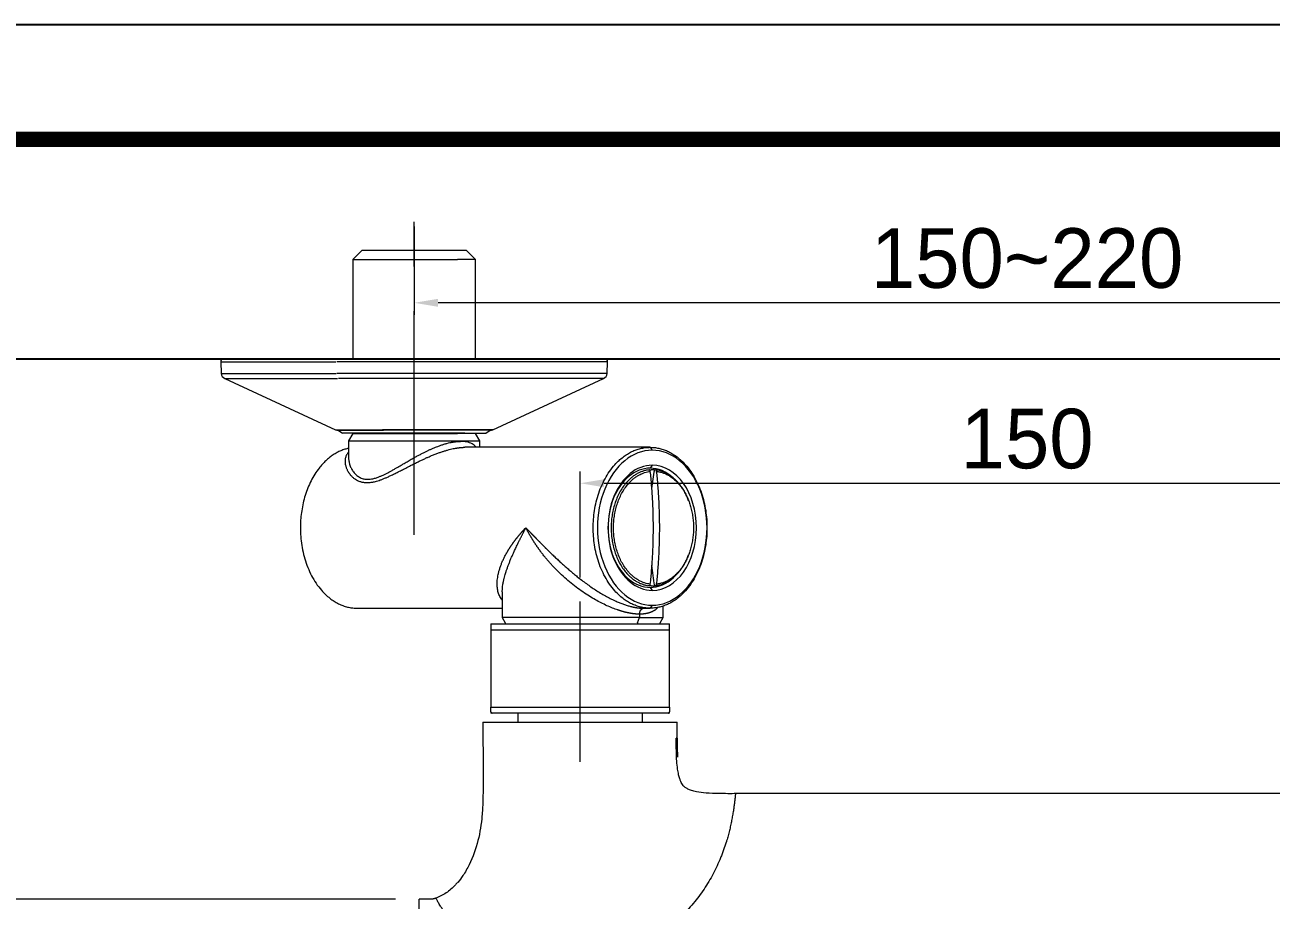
# Model space of a CAD drawing. Extents: x 6453 to 7582, y 0 to 827.
# Drawn here: x 6587 to 6796.1, y 679.9 to 826.8 of the extents above; entities that cross this region are included whole.
import ezdxf

# ---------------------------------------------------------------- set-up
doc = ezdxf.new("R2010")
doc.units = 0
doc.header["$LTSCALE"] = 30
doc.header["$MEASUREMENT"] = 0
doc.header["$PDMODE"] = 3
doc.header["$PDSIZE"] = -10
doc.linetypes.add('CENTER', pattern=[2, 1.25, -0.25, 0.25, -0.25])
doc.layers.get('0').update_dxf_attribs({"linetype": 'CONTINUOUS'})
doc.layers.get('DEFPOINTS').update_dxf_attribs({"linetype": 'CONTINUOUS'})
doc.layers.add('1', color=7, linetype='CONTINUOUS')
doc.layers.add('DEF_LAYER_ASSEM_MEMBER', color=7, linetype='CONTINUOUS')
doc.styles.add('Daelim Dimension', font='')
doc.styles.get('Daelim Dimension').set_extended_font_data('나눔고딕')
doc.dimstyles.new('DEFAULT', dxfattribs={"dimscale": 2, "dimtxt": 2, "dimasz": 2, "dimexe": 0, "dimexo": 2, "dimgap": 1, "dimtad": 1, "dimdec": 1, "dimzin": 9, "dimdsep": 46, "dimtxsty": 'Daelim Dimension', "dimcen": 0.5, "dimclrd": 252, "dimclre": 252, "dimclrt": 3, "dimadec": 1, "dimazin": 0, "dimtfac": 1, "dimtdec": 1, "dimtix": 1, "dimtmove": 0, "dimatfit": 3, "dimfxl": 1, "dimtolj": 1, "dimtzin": 1, "dimlwd": 9, "dimlwe": 9, "dimarcsym": 0})

# ---------------------------------------------------------------- blocks, each defined once
blk = doc.blocks.new('*D55')
at = {"color": 5, "lineweight": 9, "ltscale": 0.5, "transparency": 16777216}
for p, q in [((6680.19, 734.05), (6680.19, 751.89)), ((6830.19, 734.05), (6830.19, 751.89)), ((6684.19, 749.89), (6826.19, 749.89))]:
    blk.add_line(p, q, dxfattribs=at)
at = {"color": 5, "ltscale": 0.5, "transparency": 16777216}
for points in [[(6684.19, 750.56), (6684.19, 749.22), (6680.19, 749.89)], [(6826.19, 750.56), (6826.19, 749.22), (6830.19, 749.89)]]:
    blk.add_solid(points, dxfattribs=at)
at = {"layer": 'DEFPOINTS', "color": 0, "ltscale": 0.5, "transparency": 16777216}
for p in [(6830.19, 749.89), (6680.19, 730.05), (6830.19, 730.05)]:
    blk.add_point(p, dxfattribs=at)
at = {"color": 7, "ltscale": 0.5, "transparency": 16777216, "insert": (6755.19, 757.32), "char_height": 10, "attachment_point": 5, "style": 'Daelim Dimension'}
blk.add_mtext('\\A1;150', dxfattribs=at)
blk = doc.blocks.new('*D56')
at = {"color": 5, "lineweight": 9, "ltscale": 0.5, "transparency": 16777216}
for p, q in [((6652.33, 792.99), (6652.33, 778.17)), ((6858.04, 792.99), (6858.04, 778.17)), ((6854.04, 780.17), (6656.33, 780.17))]:
    blk.add_line(p, q, dxfattribs=at)
at = {"color": 5, "ltscale": 0.5, "transparency": 16777216}
for points in [[(6656.33, 780.84), (6656.33, 779.5), (6652.33, 780.17)], [(6854.04, 780.84), (6854.04, 779.5), (6858.04, 780.17)]]:
    blk.add_solid(points, dxfattribs=at)
at = {"layer": 'DEFPOINTS', "color": 0, "ltscale": 0.5, "transparency": 16777216}
for p in [(6652.33, 796.99), (6858.04, 796.99), (6652.33, 780.17)]:
    blk.add_point(p, dxfattribs=at)
at = {"color": 7, "ltscale": 0.5, "transparency": 16777216, "insert": (6755.19, 787.61), "char_height": 10, "attachment_point": 5, "style": 'Daelim Dimension'}
blk.add_mtext('\\A1;150~220', dxfattribs=at)
blk = doc.blocks.new('*D57')
at = {"color": 5, "lineweight": 9, "ltscale": 0.5, "transparency": 16777216}
for p, q in [((6616.19, 770.76), (6570.32, 770.76)), ((6572.32, 684.1), (6572.32, 766.76)), ((6649.18, 680.1), (6570.32, 680.1))]:
    blk.add_line(p, q, dxfattribs=at)
at = {"color": 5, "ltscale": 0.5, "transparency": 16777216}
for points in [[(6571.65, 766.76), (6572.99, 766.76), (6572.32, 770.76)], [(6571.65, 684.1), (6572.99, 684.1), (6572.32, 680.1)]]:
    blk.add_solid(points, dxfattribs=at)
at = {"layer": 'DEFPOINTS', "color": 0, "ltscale": 0.5, "transparency": 16777216}
for p in [(6572.32, 770.76), (6620.19, 770.76), (6653.18, 680.1)]:
    blk.add_point(p, dxfattribs=at)
at = {"color": 7, "ltscale": 0.5, "transparency": 16777216, "insert": (6564.87, 725.43), "char_height": 10, "attachment_point": 5, "rotation": 90, "style": 'Daelim Dimension'}
blk.add_mtext('\\A1;91', dxfattribs=at)
blk = doc.blocks.new('*D59')
at = {"color": 5, "lineweight": 9, "ltscale": 0.5, "transparency": 16777216}
for p, q in [((6568.32, 770.76), (6545.68, 770.76)), ((6547.68, 555.9), (6547.68, 766.76)), ((6751.19, 551.9), (6545.68, 551.9))]:
    blk.add_line(p, q, dxfattribs=at)
at = {"color": 5, "ltscale": 0.5, "transparency": 16777216}
for points in [[(6547.02, 766.76), (6548.35, 766.76), (6547.68, 770.76)], [(6547.02, 555.9), (6548.35, 555.9), (6547.68, 551.9)]]:
    blk.add_solid(points, dxfattribs=at)
at = {"layer": 'DEFPOINTS', "color": 0, "ltscale": 0.5, "transparency": 16777216}
for p in [(6547.68, 770.76), (6572.32, 770.76), (6755.19, 551.9)]:
    blk.add_point(p, dxfattribs=at)
at = {"color": 7, "ltscale": 0.5, "transparency": 16777216, "insert": (6540.24, 655), "char_height": 10, "attachment_point": 5, "rotation": 90, "style": 'Daelim Dimension'}
blk.add_mtext('\\A1;219', dxfattribs=at)

msp = doc.modelspace()

# ---------------------------------------------------------------- linework, layer by layer
at = {"ltscale": 0.5}
msp.add_line((6535.75, 770.79), (7226.44, 770.79), dxfattribs=at)
msp.add_lwpolyline([(6453.41, 0), (7581.81, 0), (7581.81, 826.8), (6453.41, 826.8)], close=True, dxfattribs=at)
at = {"color": 5, "linetype": 'ByBlock', "lineweight": 200, "const_width": 2.6}
msp.add_lwpolyline([(6471.56, 35.4), (7563.56, 35.4), (7563.56, 807.6), (6471.56, 807.6)], close=True, dxfattribs=at)
at = {"layer": '1', "color": 7, "linetype": 'Continuous', "lineweight": 18}
for p, q in [((6643.53, 788.92), (6642.03, 787.42)), ((6661.13, 788.92), (6643.53, 788.92)), ((6662.63, 787.42), (6661.13, 788.92)), ((6642.03, 787.42), (6642.03, 770.79)), ((6642.03, 787.42), (6659.61, 787.42)), ((6662.63, 787.42), (6659.61, 787.42)), ((6662.63, 770.79), (6662.63, 787.42)), ((6619.86, 770.26), (6619.96, 768.31)), ((6620.36, 770.79), (6639.41, 770.79)), ((6684.3, 770.79), (6639.54, 770.79)), ((6684.7, 768.31), (6684.8, 770.26)), ((6620.54, 767.46), (6639.13, 758.88)), ((6665.53, 758.88), (6684.12, 767.46)), ((6639.55, 758.79), (6647.16, 758.79)), ((6639.6, 758.79), (6640.33, 758.32)), ((6660.81, 758.32), (6640.33, 758.32)), ((6642.03, 758.22), (6641.33, 757)), ((6642.03, 758.32), (6642.03, 758.22)), ((6642.03, 758.22), (6659.61, 758.22)), ((6647.24, 758.79), (6647.16, 758.79)), ((6665.11, 758.79), (6647.24, 758.79)), ((6662.63, 758.22), (6659.61, 758.22)), ((6660.81, 758.32), (6664.33, 758.32)), ((6662.63, 758.22), (6662.63, 758.32)), ((6663.33, 757), (6662.63, 758.22)), ((6664.33, 758.32), (6665.06, 758.79)), ((6641.33, 757), (6641.33, 754.18)), ((6691.93, 755.92), (6660.81, 755.92)), ((6663.33, 755.92), (6663.33, 757)), ((6667.11, 731.69), (6667.11, 727.35)), ((6694.11, 727.35), (6694.11, 729.33)), ((6667.11, 727.35), (6667.61, 726.48)), ((6690.16, 727.35), (6667.11, 727.35)), ((6667.61, 726.48), (6667.61, 726.3)), ((6690.16, 727.35), (6694.11, 727.35)), ((6693.61, 726.48), (6694.11, 727.35)), ((6693.61, 726.3), (6693.61, 726.48)), ((6669.79, 709.8), (6669.79, 711.3)), ((6690.59, 711.3), (6690.59, 709.8)), ((6663.88, 709.8), (6663.88, 707.08)), ((6663.88, 709.8), (6680.18, 709.8)), ((6680.18, 709.8), (6696.48, 709.8)), ((6696.48, 707.09), (6696.48, 709.8)), ((6706.24, 697.81), (6706.24, 697.8)), ((6655.18, 680.1), (6653.18, 680.1)), ((6653.18, 662.3), (6653.18, 680.1))]:
    msp.add_line(p, q, dxfattribs=at)
at = {"layer": '1', "color": 7, "linetype": 'Continuous', "lineweight": 13}
for p, q in [((6619.86, 770.26), (6639.21, 770.26)), ((6684.8, 770.26), (6639.34, 770.26)), ((6619.96, 768.31), (6639.25, 768.31)), ((6684.7, 768.31), (6639.38, 768.31)), ((6620.54, 767.46), (6639.48, 767.46)), ((6684.12, 767.46), (6639.62, 767.46)), ((6639.13, 758.88), (6646.99, 758.88)), ((6647.07, 758.88), (6646.99, 758.88)), ((6665.53, 758.88), (6647.07, 758.88)), ((6692.28, 752.92), (6691.93, 752.42)), ((6691.93, 732.42), (6692.28, 731.92)), ((6692.28, 729.42), (6691.93, 728.92)), ((6689.81, 726.48), (6690.16, 727.35)), ((6689.81, 726.48), (6689.81, 726.3))]:
    msp.add_line(p, q, dxfattribs=at)
at = {"layer": '1', "color": 7, "linetype": 'Continuous', "lineweight": 18}
for centre, radius, start, end in [((6620.36, 770.29), 0.5, 90, 183), ((6684.3, 770.29), 0.5, 357, 90), ((6620.96, 768.37), 1, 183, 245.2249), ((6683.7, 768.37), 1, 294.7751, 357), ((6639.55, 759.79), 1, 245.2249, 270), ((6665.11, 759.79), 1, 270, 294.7751)]:
    msp.add_arc(centre, radius, start, end, dxfattribs=at)
at = {"layer": '1', "color": 7, "linetype": 'Continuous', "lineweight": 13}
msp.add_ellipse((6647.16, 759.79), major_axis=(0, -1), ratio=0.404135, start_param=5.850778, end_param=6.283185, dxfattribs=at)
at = {"layer": '1', "color": 7, "linetype": 'Continuous', "lineweight": 18}
for centre, major_axis, start_param, end_param in [((6692.28, 742.42), (0, 13), 0, 3.141593), ((6692.28, 742.42), (0, -13), 0, 3.141593), ((6692.28, 742.42), (0, 10.5), 0, 3.141593), ((6692.28, 742.42), (0, 10.5), 3.141593, 6.283185), ((6691.93, 742.42), (0, 10), 0, 3.141593), ((6691.93, 742.42), (0, -10), 2.561822, 3.141593), ((6720.07, 742.42), (0, 40), 1.32531, 1.405124), ((6720.07, 742.42), (0, 40), 1.728882, 1.816282), ((6691.93, 742.42), (0, -10), 0, 0.587036)]:
    msp.add_ellipse(centre, major_axis=major_axis, ratio=0.707107, start_param=start_param, end_param=end_param, dxfattribs=at)
for points, weights, knots in [([(6641.33, 755.76), (6633.24, 754), (6633.24, 742.42), (6633.24, 728.92), (6642.78, 728.92)], [0.944835073548, 0.737933789517, 1, 0.707106784669, 1], [0, 0, 0, 0.472226, 0.472226, 1, 1, 1]), ([(6641.33, 757), (6641.33, 757), (6644.55, 757), (6652.33, 757), (6660.11, 757)], [0.8535534014, 0.853511581878, 1, 0.707106778929, 1], [0, 0, 0, 0.333397, 0.333397, 1, 1, 1]), ([(6691.93, 728.92), (6682.38, 728.92), (6682.38, 742.42), (6682.38, 755.92), (6691.93, 755.92)], [1, 0.707106779268, 1, 0.707106779268, 1], [0, 0, 0, 0.5, 0.5, 1, 1, 1]), ([(6691.93, 755.92), (6701.47, 755.92), (6701.47, 742.42), (6701.47, 728.92), (6691.93, 728.92)], [1, 0.707106783105, 1, 0.707106783105, 1], [0, 0, 0, 0.5, 0.5, 1, 1, 1]), ([(6691.75, 752.14), (6685.39, 751.45), (6685.39, 742.42), (6685.39, 733.39), (6691.75, 732.7)], [1, 0.733799385723, 1, 0.733799385723, 1], [0, 0, 0, 0.5, 0.5, 1, 1, 1]), ([(6697.42, 748.87), (6699.21, 746.14), (6699.21, 742.42), (6699.21, 738.71), (6697.42, 735.98)], [0.867250125962, 0.86725012917, 1, 0.867250119188, 0.867250125962], [0, 0, 0, 0.5, 0.5, 1, 1, 1]), ([(6665.19, 726.3), (6665.19, 726.3), (6680.19, 726.3), (6695.19, 726.3), (6695.19, 726.3)], [1, 0.707106781187, 1, 0.707106781187, 1], [0, 0, 0, 0.5, 0.5, 1, 1, 1]), ([(6665.19, 725.3), (6669.06, 725.3), (6680.19, 725.3), (6691.31, 725.3), (6695.19, 725.3)], [1, 0.820970545354, 1, 0.820970545354, 1], [0, 0, 0, 0.5, 0.5, 1, 1, 1]), ([(6665.19, 712.3), (6669.06, 712.3), (6680.19, 712.3), (6691.31, 712.3), (6695.19, 712.3)], [1, 0.820970545354, 1, 0.820970545354, 1], [0, 0, 0, 0.5, 0.5, 1, 1, 1]), ([(6694.96, 711.3), (6692.78, 711.3), (6680.19, 711.3), (6667.59, 711.3), (6665.41, 711.3)], [0.938517281934, 0.74200665685, 1, 0.742007073377, 0.938516647408], [0, 0, 0, 0.5, 0.5, 1, 1, 1])]:
    msp.add_rational_spline(points, weights, degree=2, knots=knots, dxfattribs=at)
at = {"layer": '1', "color": 7, "linetype": 'Continuous', "lineweight": 13}
for points, knots in [([(6641.32, 755.09), (6641.28, 755.05), (6641.19, 754.95), (6641.05, 754.76), (6640.93, 754.53), (6640.84, 754.29), (6640.77, 754.03), (6640.73, 753.71), (6640.74, 753.39), (6640.77, 753.09), (6640.83, 752.83), (6640.9, 752.6), (6640.97, 752.39), (6641.06, 752.18), (6641.17, 751.95), (6641.32, 751.71), (6641.5, 751.45), (6641.69, 751.22), (6641.89, 751.01), (6642.13, 750.79), (6642.44, 750.56), (6642.82, 750.35), (6643.15, 750.21), (6643.44, 750.12), (6643.68, 750.07), (6643.92, 750.03), (6644.17, 750), (6644.42, 750), (6644.68, 750), (6644.95, 750.03), (6645.23, 750.06), (6645.52, 750.12), (6645.85, 750.19), (6646.23, 750.3), (6646.66, 750.44), (6647.13, 750.62), (6647.62, 750.82), (6648.15, 751.06), (6648.71, 751.33), (6649.34, 751.64), (6650.01, 751.98), (6650.76, 752.36), (6651.46, 752.73), (6652.14, 753.07), (6652.72, 753.36), (6653.29, 753.64), (6653.84, 753.89), (6654.34, 754.13), (6654.81, 754.33), (6655.31, 754.55), (6655.85, 754.76), (6656.41, 754.98), (6656.94, 755.16), (6657.45, 755.32), (6657.93, 755.47), (6658.41, 755.59), (6658.86, 755.7), (6659.17, 755.76), (6659.36, 755.79), (6659.43, 755.8), (6659.51, 755.81), (6659.58, 755.82), (6659.66, 755.84), (6659.73, 755.85), (6659.8, 755.85), (6659.87, 755.86), (6659.95, 755.87), (6660.02, 755.88), (6660.09, 755.89), (6660.16, 755.89), (6660.22, 755.9), (6660.29, 755.9), (6660.36, 755.91), (6660.43, 755.91), (6660.49, 755.91), (6660.56, 755.92), (6660.62, 755.92), (6660.69, 755.92), (6660.75, 755.92), (6660.79, 755.92), (6660.81, 755.92)], [0, 0, 0, 0, 0.010029, 0.028572, 0.048307, 0.064945, 0.084296, 0.106369, 0.131179, 0.149171, 0.167148, 0.181488, 0.195399, 0.208879, 0.221927, 0.241236, 0.259231, 0.275908, 0.29126, 0.305281, 0.329361, 0.351333, 0.371171, 0.382696, 0.393997, 0.40507, 0.415915, 0.42653, 0.437139, 0.447974, 0.459029, 0.470304, 0.481798, 0.496543, 0.512476, 0.529592, 0.547878, 0.565579, 0.58544, 0.607447, 0.631589, 0.654308, 0.683862, 0.703176, 0.72245, 0.741629, 0.759494, 0.776052, 0.791307, 0.805265, 0.825019, 0.843565, 0.860909, 0.877055, 0.893893, 0.910134, 0.925781, 0.940835, 0.943587, 0.946334, 0.949075, 0.95181, 0.954538, 0.957261, 0.959978, 0.962689, 0.965395, 0.968094, 0.970786, 0.973473, 0.976154, 0.978829, 0.981497, 0.984159, 0.986815, 0.989465, 0.992108, 0.994745, 0.997376, 1, 1, 1, 1]), ([(6641.33, 754.18), (6641.33, 754.18), (6641.33, 754.15), (6641.33, 754.03), (6641.35, 753.8), (6641.38, 753.58), (6641.42, 753.37), (6641.46, 753.22), (6641.5, 753.06), (6641.57, 752.85), (6641.66, 752.62), (6641.8, 752.33), (6641.96, 752.06), (6642.14, 751.79), (6642.35, 751.54), (6642.58, 751.31), (6642.84, 751.1), (6643.13, 750.91), (6643.44, 750.76), (6643.75, 750.66), (6644.03, 750.6), (6644.29, 750.57), (6644.59, 750.56), (6644.96, 750.58), (6645.34, 750.64), (6645.68, 750.72), (6645.99, 750.81), (6646.34, 750.93), (6646.75, 751.1), (6647.22, 751.31), (6647.7, 751.54), (6648.17, 751.79), (6648.66, 752.06), (6649.13, 752.33), (6649.63, 752.62), (6650.03, 752.85), (6650.38, 753.06), (6650.66, 753.22), (6650.92, 753.37), (6651.21, 753.54), (6651.5, 753.71), (6651.84, 753.9), (6652.24, 754.13), (6652.7, 754.39), (6653.24, 754.67), (6653.74, 754.93), (6654.21, 755.17), (6654.65, 755.38), (6655.08, 755.58), (6655.5, 755.76), (6655.9, 755.93), (6656.34, 756.1), (6656.82, 756.28), (6657.33, 756.45), (6657.83, 756.59), (6658.17, 756.67), (6658.38, 756.72), (6658.45, 756.73), (6658.53, 756.75), (6658.6, 756.76), (6658.67, 756.78), (6658.75, 756.79), (6658.82, 756.8), (6658.89, 756.82), (6658.96, 756.83), (6659.04, 756.84), (6659.11, 756.85), (6659.18, 756.86), (6659.25, 756.87), (6659.32, 756.87), (6659.38, 756.88), (6659.45, 756.89), (6659.52, 756.9), (6659.59, 756.9), (6659.65, 756.91), (6659.72, 756.91), (6659.79, 756.91), (6659.85, 756.92), (6659.92, 756.92), (6659.98, 756.92), (6660.04, 756.92), (6660.09, 756.92), (6660.11, 756.92)], [0, 0, 0, 0, 0.000236, 0.007442, 0.02635, 0.049093, 0.055696, 0.069901, 0.081421, 0.09069, 0.113128, 0.132194, 0.1539, 0.173565, 0.19495, 0.214756, 0.235877, 0.255731, 0.276525, 0.296493, 0.31016, 0.323687, 0.337115, 0.357298, 0.377729, 0.390953, 0.404533, 0.418498, 0.438348, 0.459473, 0.479275, 0.500664, 0.520325, 0.542035, 0.561099, 0.583539, 0.592801, 0.604328, 0.61855, 0.625135, 0.640721, 0.654606, 0.666788, 0.689688, 0.711214, 0.73137, 0.750161, 0.767817, 0.784972, 0.801636, 0.817815, 0.833518, 0.855053, 0.876089, 0.896657, 0.916789, 0.920044, 0.923294, 0.926538, 0.929777, 0.93301, 0.936239, 0.939462, 0.942681, 0.945895, 0.949105, 0.952311, 0.955513, 0.95871, 0.961904, 0.965095, 0.968282, 0.971465, 0.974646, 0.977824, 0.980999, 0.984171, 0.987341, 0.990509, 0.993674, 0.996838, 1, 1, 1, 1]), ([(6662.73, 755.93), (6662.72, 755.95), (6662.53, 756.16), (6662.07, 756.53), (6661.2, 756.85), (6660.47, 756.92), (6660.11, 756.92)], [0, 0, 0, 0, 0.029519, 0.351379, 0.700214, 1, 1, 1, 1]), ([(6667.1, 730.27), (6667.03, 730.36), (6666.88, 730.56), (6666.65, 730.98), (6666.42, 731.56), (6666.28, 732.32), (6666.24, 733.17), (6666.31, 733.94), (6666.43, 734.59), (6666.56, 735.12), (6666.72, 735.65), (6666.9, 736.19), (6667.12, 736.73), (6667.36, 737.26), (6667.64, 737.8), (6667.85, 738.2), (6668, 738.45), (6668.06, 738.55), (6668.12, 738.65), (6668.18, 738.75), (6668.25, 738.86), (6668.31, 738.96), (6668.37, 739.06), (6668.44, 739.16), (6668.51, 739.27), (6668.58, 739.37), (6668.65, 739.47), (6668.72, 739.57), (6668.79, 739.67), (6668.86, 739.78), (6668.93, 739.88), (6669, 739.98), (6669.08, 740.08), (6669.16, 740.19), (6669.23, 740.29), (6669.31, 740.39), (6669.39, 740.49), (6669.47, 740.6), (6669.55, 740.7), (6669.63, 740.8), (6669.71, 740.9), (6669.8, 741), (6669.88, 741.11), (6669.97, 741.21), (6670.05, 741.31), (6670.14, 741.41), (6670.23, 741.51), (6670.32, 741.61), (6670.41, 741.72), (6670.5, 741.82), (6670.59, 741.92), (6670.69, 742.02), (6670.78, 742.12), (6670.87, 742.22), (6670.97, 742.32), (6671.04, 742.39), (6671.07, 742.42)], [0, 0, 0, 0, 0.03135, 0.070709, 0.137375, 0.206485, 0.278239, 0.352814, 0.392664, 0.433176, 0.474371, 0.516267, 0.556069, 0.596393, 0.637254, 0.678663, 0.68638, 0.694113, 0.701861, 0.709624, 0.717403, 0.725198, 0.733008, 0.740834, 0.748676, 0.756534, 0.764407, 0.772297, 0.780203, 0.788125, 0.796063, 0.804018, 0.811989, 0.819976, 0.82798, 0.836, 0.844038, 0.852092, 0.860162, 0.86825, 0.876355, 0.884476, 0.892615, 0.900771, 0.908944, 0.917134, 0.925342, 0.933566, 0.941809, 0.950069, 0.958346, 0.966642, 0.974954, 0.983285, 0.991634, 1, 1, 1, 1]), ([(6667.11, 731.75), (6667.12, 731.83), (6667.13, 732.18), (6667.18, 732.73), (6667.3, 733.37), (6667.41, 733.89), (6667.53, 734.34), (6667.65, 734.73), (6667.75, 735.04), (6667.86, 735.39), (6668.01, 735.81), (6668.2, 736.32), (6668.41, 736.84), (6668.63, 737.37), (6668.87, 737.91), (6669.08, 738.38), (6669.26, 738.78), (6669.43, 739.13), (6669.61, 739.51), (6669.8, 739.91), (6669.96, 740.24), (6670.09, 740.5), (6670.18, 740.68), (6670.27, 740.86), (6670.36, 741.03), (6670.44, 741.2), (6670.53, 741.36), (6670.61, 741.52), (6670.69, 741.68), (6670.77, 741.84), (6670.84, 741.99), (6670.92, 742.14), (6670.99, 742.28), (6671.04, 742.37), (6671.07, 742.42)], [0, 0, 0, 0, 0.030932, 0.120383, 0.181695, 0.235238, 0.281043, 0.319133, 0.349535, 0.372268, 0.420757, 0.469189, 0.517564, 0.565883, 0.614146, 0.662347, 0.690969, 0.721492, 0.75391, 0.788213, 0.824391, 0.839831, 0.854947, 0.869738, 0.884207, 0.898354, 0.912179, 0.925683, 0.938867, 0.951731, 0.964276, 0.976502, 0.98841, 1, 1, 1, 1]), ([(6690.16, 727.92), (6690.15, 727.92), (6690.13, 727.92), (6690.09, 727.92), (6690.06, 727.92), (6690.03, 727.92), (6689.99, 727.92), (6689.96, 727.92), (6689.93, 727.93), (6689.89, 727.93), (6689.86, 727.93), (6689.82, 727.93), (6689.79, 727.93), (6689.76, 727.93), (6689.72, 727.93), (6689.69, 727.94), (6689.65, 727.94), (6689.62, 727.94), (6689.58, 727.94), (6689.55, 727.95), (6689.51, 727.95), (6689.48, 727.95), (6689.44, 727.96), (6689.41, 727.96), (6689.37, 727.96), (6689.33, 727.97), (6689.3, 727.97), (6689.26, 727.97), (6689.23, 727.98), (6689.19, 727.98), (6689.15, 727.99), (6689.12, 727.99), (6689.08, 727.99), (6689.05, 728), (6689.01, 728), (6688.97, 728.01), (6688.93, 728.01), (6688.9, 728.02), (6688.86, 728.03), (6688.82, 728.03), (6688.79, 728.04), (6688.75, 728.04), (6688.71, 728.05), (6688.67, 728.06), (6688.64, 728.06), (6688.6, 728.07), (6688.56, 728.08), (6688.52, 728.08), (6688.48, 728.09), (6688.45, 728.1), (6688.41, 728.1), (6688.37, 728.11), (6688.33, 728.12), (6688.29, 728.13), (6688.25, 728.13), (6688.21, 728.14), (6688.18, 728.15), (6688.14, 728.16), (6688.1, 728.17), (6688.06, 728.18), (6688.02, 728.19), (6687.98, 728.19), (6687.94, 728.2), (6687.9, 728.21), (6687.86, 728.22), (6687.82, 728.23), (6687.78, 728.24), (6687.74, 728.25), (6687.7, 728.26), (6687.66, 728.27), (6687.62, 728.28), (6687.58, 728.29), (6687.54, 728.3), (6687.5, 728.31), (6687.46, 728.33), (6687.42, 728.34), (6687.38, 728.35), (6687.34, 728.36), (6687.29, 728.37), (6687.25, 728.38), (6687.21, 728.39), (6687.17, 728.41), (6687.13, 728.42), (6687.09, 728.43), (6687.05, 728.44), (6687.01, 728.46), (6686.96, 728.47), (6686.92, 728.48), (6686.88, 728.5), (6686.84, 728.51), (6686.8, 728.52), (6686.75, 728.54), (6686.71, 728.55), (6686.67, 728.56), (6686.63, 728.58), (6686.58, 728.59), (6686.54, 728.61), (6686.22, 728.72), (6685.6, 728.95), (6684.67, 729.34), (6683.71, 729.81), (6682.73, 730.33), (6681.7, 730.95), (6680.62, 731.65), (6679.51, 732.45), (6678.4, 733.33), (6677.31, 734.28), (6676.47, 735.09), (6675.85, 735.72), (6675.45, 736.15), (6675.06, 736.59), (6674.67, 737.04), (6674.28, 737.5), (6673.91, 737.97), (6673.63, 738.33), (6673.45, 738.58), (6673.36, 738.71), (6673.26, 738.84), (6673.17, 738.97), (6673.08, 739.1), (6672.99, 739.23), (6672.89, 739.36), (6672.8, 739.5), (6672.71, 739.63), (6672.63, 739.76), (6672.54, 739.9), (6672.45, 740.03), (6672.36, 740.17), (6672.28, 740.3), (6672.19, 740.44), (6672.11, 740.58), (6672.02, 740.72), (6671.94, 740.86), (6671.86, 741), (6671.77, 741.13), (6671.69, 741.28), (6671.61, 741.42), (6671.53, 741.56), (6671.45, 741.7), (6671.37, 741.84), (6671.3, 741.99), (6671.22, 742.13), (6671.14, 742.28), (6671.09, 742.37), (6671.07, 742.42)], [0, 0, 0, 0, 0.001754, 0.003509, 0.005263, 0.007019, 0.008774, 0.01053, 0.012286, 0.014043, 0.0158, 0.017558, 0.019316, 0.021075, 0.022834, 0.024593, 0.026353, 0.028114, 0.029876, 0.031637, 0.0334, 0.035163, 0.036927, 0.038692, 0.040457, 0.042223, 0.043989, 0.045757, 0.047525, 0.049294, 0.051064, 0.052834, 0.054606, 0.056378, 0.058151, 0.059925, 0.0617, 0.063476, 0.065253, 0.067031, 0.068809, 0.070589, 0.07237, 0.074152, 0.075935, 0.077719, 0.079504, 0.08129, 0.083077, 0.084866, 0.086655, 0.088446, 0.090238, 0.092031, 0.093826, 0.095621, 0.097418, 0.099216, 0.101016, 0.102817, 0.104619, 0.106422, 0.108227, 0.110033, 0.111841, 0.11365, 0.11546, 0.117272, 0.119086, 0.120901, 0.122717, 0.124535, 0.126354, 0.128175, 0.129998, 0.131822, 0.133648, 0.135475, 0.137304, 0.139135, 0.140967, 0.142801, 0.144637, 0.146474, 0.148313, 0.150154, 0.151997, 0.153841, 0.155687, 0.157535, 0.159385, 0.161237, 0.163091, 0.164946, 0.166803, 0.168662, 0.170524, 0.172387, 0.211223, 0.251116, 0.292185, 0.334538, 0.378274, 0.42823, 0.479784, 0.533033, 0.588069, 0.644973, 0.667662, 0.690593, 0.71377, 0.737197, 0.760878, 0.784818, 0.80902, 0.815422, 0.821836, 0.828263, 0.834703, 0.841155, 0.847621, 0.854099, 0.86059, 0.867094, 0.873611, 0.880142, 0.886685, 0.893242, 0.899812, 0.906395, 0.912992, 0.919602, 0.926226, 0.932864, 0.939515, 0.94618, 0.952858, 0.959551, 0.966257, 0.972978, 0.979712, 0.986461, 0.993223, 1, 1, 1, 1]), ([(6671.07, 742.42), (6671.08, 742.4), (6671.12, 742.37), (6671.17, 742.31), (6671.22, 742.26), (6671.28, 742.21), (6671.33, 742.15), (6671.38, 742.1), (6671.43, 742.05), (6671.48, 741.99), (6671.54, 741.94), (6671.59, 741.88), (6671.64, 741.83), (6671.69, 741.78), (6671.75, 741.72), (6671.8, 741.67), (6671.85, 741.61), (6671.9, 741.56), (6671.96, 741.51), (6672.01, 741.45), (6672.06, 741.4), (6672.11, 741.34), (6672.17, 741.29), (6672.22, 741.23), (6672.27, 741.18), (6672.32, 741.13), (6672.38, 741.07), (6672.43, 741.02), (6672.48, 740.96), (6672.54, 740.91), (6672.59, 740.85), (6672.64, 740.8), (6672.7, 740.75), (6672.75, 740.69), (6672.8, 740.64), (6672.86, 740.58), (6672.91, 740.53), (6672.96, 740.47), (6673.02, 740.42), (6673.07, 740.36), (6673.12, 740.31), (6673.18, 740.25), (6673.23, 740.2), (6673.28, 740.15), (6673.34, 740.09), (6673.39, 740.04), (6673.44, 739.98), (6673.5, 739.93), (6673.55, 739.87), (6673.61, 739.82), (6673.66, 739.76), (6673.71, 739.71), (6673.77, 739.65), (6673.82, 739.6), (6673.88, 739.54), (6673.93, 739.49), (6673.99, 739.44), (6674.04, 739.38), (6674.09, 739.33), (6674.15, 739.27), (6674.2, 739.22), (6674.26, 739.16), (6674.31, 739.11), (6674.37, 739.05), (6674.42, 739), (6674.48, 738.95), (6674.53, 738.89), (6674.59, 738.84), (6674.64, 738.78), (6674.7, 738.73), (6674.75, 738.67), (6674.81, 738.62), (6674.86, 738.56), (6674.92, 738.51), (6674.97, 738.46), (6675.03, 738.4), (6675.25, 738.18), (6675.65, 737.8), (6676.21, 737.26), (6676.79, 736.73), (6677.38, 736.19), (6677.99, 735.65), (6678.61, 735.12), (6679.23, 734.59), (6679.91, 734.05), (6680.64, 733.48), (6681.41, 732.91), (6682.19, 732.37), (6682.98, 731.84), (6683.79, 731.34), (6684.62, 730.87), (6685.43, 730.45), (6686.18, 730.1), (6686.86, 729.81), (6687.47, 729.58), (6688.07, 729.38), (6688.49, 729.27), (6688.73, 729.21), (6688.81, 729.19), (6688.88, 729.17), (6688.96, 729.15), (6689.03, 729.14), (6689.11, 729.12), (6689.18, 729.1), (6689.26, 729.09), (6689.33, 729.07), (6689.41, 729.06), (6689.48, 729.05), (6689.55, 729.04), (6689.63, 729.02), (6689.7, 729.01), (6689.77, 729), (6689.84, 728.99), (6689.91, 728.98), (6689.98, 728.97), (6690.05, 728.97), (6690.12, 728.96), (6690.19, 728.95), (6690.26, 728.95), (6690.33, 728.94), (6690.4, 728.94), (6690.47, 728.93), (6690.54, 728.93), (6690.6, 728.93), (6690.67, 728.92), (6690.74, 728.92), (6690.8, 728.92), (6690.84, 728.92), (6690.87, 728.92)], [0, 0, 0, 0, 0.003414, 0.006824, 0.010231, 0.013633, 0.017032, 0.020426, 0.023817, 0.027204, 0.030587, 0.033967, 0.037342, 0.040714, 0.044082, 0.047446, 0.050806, 0.054162, 0.057515, 0.060864, 0.064209, 0.06755, 0.070888, 0.074222, 0.077552, 0.080878, 0.084201, 0.087519, 0.090835, 0.094146, 0.097454, 0.100758, 0.104058, 0.107355, 0.110648, 0.113937, 0.117223, 0.120505, 0.123784, 0.127059, 0.13033, 0.133597, 0.136861, 0.140122, 0.143379, 0.146632, 0.149882, 0.153128, 0.15637, 0.159609, 0.162845, 0.166077, 0.169305, 0.17253, 0.175751, 0.178969, 0.182184, 0.185394, 0.188602, 0.191806, 0.195006, 0.198203, 0.201397, 0.204587, 0.207774, 0.210957, 0.214137, 0.217314, 0.220487, 0.223657, 0.226823, 0.229986, 0.233146, 0.236302, 0.239455, 0.242605, 0.245752, 0.277421, 0.30867, 0.339509, 0.369948, 0.401984, 0.433487, 0.464472, 0.494952, 0.532179, 0.568512, 0.603987, 0.63864, 0.676182, 0.712704, 0.748272, 0.782954, 0.810754, 0.838068, 0.864943, 0.891429, 0.894985, 0.898536, 0.902081, 0.905623, 0.90916, 0.912692, 0.916221, 0.919745, 0.923265, 0.926782, 0.930295, 0.933804, 0.93731, 0.940813, 0.944313, 0.94781, 0.951304, 0.954795, 0.958284, 0.96177, 0.965254, 0.968736, 0.972216, 0.975694, 0.97917, 0.982645, 0.986118, 0.98959, 0.993061, 0.996531, 1, 1, 1, 1]), ([(6693.29, 729.09), (6693.27, 729.08), (6693.12, 728.9), (6692.93, 728.74), (6692.72, 728.59), (6692.68, 728.56), (6692.63, 728.53), (6692.59, 728.5), (6692.54, 728.48), (6692.49, 728.45), (6692.45, 728.42), (6692.4, 728.4), (6692.35, 728.37), (6692.3, 728.35), (6692.25, 728.33), (6692.2, 728.3), (6692.15, 728.28), (6692.1, 728.26), (6692.05, 728.24), (6691.99, 728.22), (6691.94, 728.2), (6691.89, 728.18), (6691.83, 728.16), (6691.78, 728.14), (6691.72, 728.13), (6691.67, 728.11), (6691.61, 728.1), (6691.55, 728.08), (6691.49, 728.07), (6691.44, 728.05), (6691.38, 728.04), (6691.32, 728.03), (6691.26, 728.02), (6691.2, 728.01), (6691.14, 728), (6691.07, 727.99), (6691.01, 727.98), (6690.95, 727.97), (6690.89, 727.96), (6690.82, 727.95), (6690.76, 727.95), (6690.69, 727.94), (6690.63, 727.94), (6690.56, 727.93), (6690.5, 727.93), (6690.43, 727.93), (6690.36, 727.92), (6690.3, 727.92), (6690.23, 727.92), (6690.18, 727.92), (6690.16, 727.92)], [0, 0, 0, 0, 0.0221, 0.23749, 0.254679, 0.27183, 0.288945, 0.306025, 0.323069, 0.340079, 0.357055, 0.373998, 0.390908, 0.407787, 0.424634, 0.441451, 0.458238, 0.474996, 0.491725, 0.508427, 0.525101, 0.541749, 0.558371, 0.574968, 0.59154, 0.608089, 0.624615, 0.641118, 0.6576, 0.674061, 0.690502, 0.706923, 0.723325, 0.73971, 0.756077, 0.772428, 0.788762, 0.805082, 0.821387, 0.837678, 0.853956, 0.870223, 0.886477, 0.902721, 0.918955, 0.93518, 0.951396, 0.967604, 0.983805, 1, 1, 1, 1]), ([(6696.48, 707.09), (6696.48, 706.61), (6696.48, 705.67), (6696.49, 704.61), (6696.51, 704.04), (6696.51, 703.91)], [0, 0, 0, 0, 0.432573, 0.865146, 1, 1, 1, 1]), ([(6706.24, 697.8), (6706.24, 697.79), (6706.24, 697.74), (6706.22, 697.56), (6706.2, 697.38), (6706.18, 697.14), (6706.17, 697.1), (6706.17, 697.08), (6706.17, 697.08), (6706.17, 697.08), (6706.17, 697.08), (6706.17, 697.07), (6706.17, 697.07), (6706.17, 697.07), (6706.17, 697.05), (6706.16, 696.96), (6706.15, 696.86), (6706.12, 696.59), (6706.1, 696.39), (6706.04, 695.96), (6706.01, 695.73), (6705.94, 695.25), (6705.9, 695), (6705.82, 694.48), (6705.77, 694.21), (6705.67, 693.66), (6705.62, 693.38), (6705.51, 692.82), (6705.45, 692.53), (6705.32, 691.96), (6705.25, 691.67), (6705.11, 691.09), (6705.03, 690.81), (6704.91, 690.38), (6704.85, 690.17), (6704.78, 689.92), (6704.74, 689.8), (6704.72, 689.74), (6704.71, 689.71), (6704.71, 689.69), (6704.71, 689.69), (6704.71, 689.68), (6704.7, 689.68), (6704.7, 689.68), (6704.7, 689.68), (6704.7, 689.68), (6704.7, 689.68), (6704.7, 689.68), (6704.57, 689.24), (6704.42, 688.8), (6704.18, 688.13), (6704.1, 687.9), (6703.92, 687.46), (6703.84, 687.24), (6703.56, 686.57), (6703.37, 686.12), (6702.95, 685.23), (6702.73, 684.79), (6702.27, 683.92), (6702.03, 683.49), (6701.52, 682.63), (6701.25, 682.21), (6700.7, 681.38), (6700.41, 680.97), (6699.8, 680.17), (6699.49, 679.78), (6698.84, 679.01), (6698.5, 678.64), (6698.11, 678.22), (6698.06, 678.17), (6698.01, 678.12), (6698, 678.11), (6698, 678.11), (6698, 678.11), (6698, 678.11), (6697.99, 678.11), (6697.98, 678.09), (6697.94, 678.05), (6697.8, 677.91), (6697.48, 677.58), (6697.17, 677.29), (6696.55, 676.71), (6696.12, 676.34), (6695.23, 675.62), (6694.78, 675.28), (6693.84, 674.61), (6693.36, 674.29), (6692.37, 673.68), (6691.86, 673.39), (6690.81, 672.84), (6690.28, 672.58), (6689.18, 672.08), (6688.62, 671.85), (6688.04, 671.63)], [0, 0, 0, 0, 0.054836, 0.054836, 0.122348, 0.130787, 0.135006, 0.135534, 0.135797, 0.135797, 0.135863, 0.135863, 0.135929, 0.136061, 0.137116, 0.139226, 0.156104, 0.156104, 0.18986, 0.18986, 0.223615, 0.223615, 0.257371, 0.257371, 0.291127, 0.291127, 0.324883, 0.324883, 0.358639, 0.358639, 0.392395, 0.392395, 0.426151, 0.426151, 0.443028, 0.451467, 0.455687, 0.457797, 0.458852, 0.459379, 0.459643, 0.459775, 0.45984, 0.459873, 0.45989, 0.459898, 0.459898, 0.459906, 0.459906, 0.493662, 0.493662, 0.51054, 0.51054, 0.527418, 0.527418, 0.561174, 0.561174, 0.59493, 0.59493, 0.628686, 0.628686, 0.662441, 0.662441, 0.696197, 0.696197, 0.729953, 0.729953, 0.763709, 0.763709, 0.767929, 0.768456, 0.768522, 0.768522, 0.768588, 0.768588, 0.76872, 0.768983, 0.770038, 0.772148, 0.780587, 0.797465, 0.797465, 0.831221, 0.831221, 0.864977, 0.864977, 0.898732, 0.898732, 0.932488, 0.932488, 0.966244, 0.966244, 1, 1, 1, 1])]:
    msp.add_open_spline(points, degree=3, knots=knots, dxfattribs=at)
at = {"layer": '1', "color": 7, "linetype": 'Continuous', "lineweight": 18}
for points, weights in [([(6660.11, 757), (6663.33, 757), (6663.33, 757)], [1, 0.853595200831, 0.853553403658]), ([(6691.96, 732.96), (6692.99, 742.42), (6691.96, 751.89)], [1, 0.988285086291, 1]), ([(6698.39, 746.95), (6696.62, 751.73), (6692.81, 752.14)], [0.882201348726, 0.821770377608, 1]), ([(6693.02, 732.96), (6694.05, 742.42), (6693.02, 751.89)], [1, 0.988285086291, 1]), ([(6692.81, 732.7), (6696.62, 733.12), (6698.39, 737.9)], [1, 0.821770377601, 0.882201348731]), ([(6665.41, 711.3), (6665.19, 711.3), (6665.19, 711.3)], [0.938517305787, 0.965100139995, 1]), ([(6695.19, 711.3), (6695.19, 711.3), (6694.96, 711.3)], [1, 0.96509970781, 0.938516647408])]:
    msp.add_rational_spline(points, weights, degree=2, dxfattribs=at)
at = {"layer": '1', "color": 7, "linetype": 'Continuous', "lineweight": 13}
for points in [[(6691.93, 755.92), (6692.28, 755.42)], [(6690.16, 727.92), (6690.16, 727.35)]]:
    msp.add_open_spline(points, degree=1, dxfattribs=at)
msp.add_rational_spline([(6691.96, 732.96), (6685.78, 733.65), (6685.78, 742.42), (6685.78, 751.19), (6691.96, 751.89)], [1, 0.734500251925, 1, 0.734500251925, 1], degree=2, knots=[0, 0, 0, 0.5, 0.5, 1, 1, 1], dxfattribs=at)
at = {"layer": '1', "color": 7, "linetype": 'Continuous', "lineweight": 18}
for points, degree in [([(6691.58, 752.14), (6691.64, 752.15), (6691.76, 752.16), (6691.94, 752.17), (6692.05, 752.17), (6692.11, 752.17)], 3), ([(6691.58, 752.14), (6691.75, 752.14)], 1), ([(6692.64, 752.14), (6692.58, 752.15), (6692.47, 752.16), (6692.29, 752.17), (6692.17, 752.17), (6692.11, 752.17)], 3), ([(6692.64, 752.14), (6692.81, 752.14)], 1), ([(6692.11, 732.67), (6692.05, 732.67), (6691.94, 732.67), (6691.76, 732.68), (6691.64, 732.69), (6691.58, 732.7)], 3), ([(6691.75, 732.7), (6691.58, 732.7)], 1), ([(6692.81, 732.7), (6692.64, 732.7)], 1), ([(6667.11, 731.68), (6667.11, 731.7), (6667.11, 731.72), (6667.11, 731.75)], 3), ([(6642.78, 728.92), (6667.11, 728.92)], 1), ([(6690.37, 728.94), (6690.29, 728.95)], 1), ([(6690.76, 728.91), (6690.37, 728.94)], 1), ([(6690.87, 728.92), (6691.93, 728.92)], 1), ([(6665.19, 725.3), (6665.19, 712.3)], 1), ([(6695.19, 712.3), (6695.19, 725.3)], 1), ([(6665.18, 711.54), (6665.42, 711.29)], 1), ([(6665.18, 711.54), (6665.42, 711.29)], 1), ([(6694.95, 711.29), (6695.19, 711.54)], 1), ([(6694.95, 711.29), (6695.2, 711.54)], 1), ([(6804.14, 697.81), (6706.23, 697.81)], 1), ([(6655.99, 680.28), (6655.61, 680.1), (6655.18, 680.1)], 2)]:
    msp.add_open_spline(points, degree=degree, dxfattribs=at)
for points, knots in [([(6691.96, 751.89), (6691.96, 751.91), (6691.96, 751.92), (6691.95, 751.95), (6691.95, 751.96), (6691.94, 751.97), (6691.94, 751.98), (6691.93, 752), (6691.92, 752.02), (6691.91, 752.04), (6691.91, 752.05), (6691.9, 752.06), (6691.89, 752.06), (6691.88, 752.08), (6691.87, 752.09), (6691.85, 752.11), (6691.85, 752.11), (6691.84, 752.12), (6691.83, 752.12), (6691.81, 752.13), (6691.8, 752.13), (6691.78, 752.14), (6691.76, 752.14), (6691.75, 752.14)], [0, 0, 0, 0, 0.125, 0.125, 0.1875, 0.1875, 0.25, 0.25, 0.375, 0.375, 0.4375, 0.4375, 0.5, 0.5, 0.625, 0.625, 0.6875, 0.6875, 0.75, 0.75, 0.875, 0.875, 1, 1, 1, 1]), ([(6692.81, 752.14), (6692.82, 752.14), (6692.84, 752.14), (6692.85, 752.14), (6692.86, 752.13), (6692.87, 752.13), (6692.88, 752.13), (6692.9, 752.12), (6692.91, 752.11), (6692.92, 752.1), (6692.93, 752.09), (6692.94, 752.08), (6692.94, 752.08), (6692.96, 752.06), (6692.97, 752.05), (6692.98, 752.03), (6692.98, 752.02), (6692.99, 752), (6692.99, 752), (6693, 751.97), (6693.01, 751.96), (6693.02, 751.92), (6693.02, 751.91), (6693.02, 751.89)], [0, 0, 0, 0, 0.125, 0.125, 0.1875, 0.1875, 0.25, 0.25, 0.375, 0.375, 0.4375, 0.4375, 0.5, 0.5, 0.625, 0.625, 0.6875, 0.6875, 0.75, 0.75, 0.875, 0.875, 1, 1, 1, 1]), ([(6691.75, 732.7), (6691.76, 732.7), (6691.78, 732.7), (6691.79, 732.71), (6691.8, 732.71), (6691.81, 732.71), (6691.82, 732.72), (6691.84, 732.73), (6691.85, 732.73), (6691.86, 732.75), (6691.87, 732.75), (6691.88, 732.76), (6691.88, 732.77), (6691.9, 732.78), (6691.91, 732.8), (6691.92, 732.82), (6691.92, 732.82), (6691.93, 732.84), (6691.93, 732.85), (6691.94, 732.87), (6691.95, 732.89), (6691.96, 732.92), (6691.96, 732.94), (6691.96, 732.96)], [0, 0, 0, 0, 0.125, 0.125, 0.1875, 0.1875, 0.25, 0.25, 0.375, 0.375, 0.4375, 0.4375, 0.5, 0.5, 0.625, 0.625, 0.6875, 0.6875, 0.75, 0.75, 0.875, 0.875, 1, 1, 1, 1]), ([(6692.11, 732.67), (6692.17, 732.67), (6692.29, 732.67), (6692.47, 732.68), (6692.58, 732.69), (6692.64, 732.7)], [0, 0, 0, 0, 0.333333, 0.666667, 1, 1, 1, 1]), ([(6693.02, 732.96), (6693.02, 732.94), (6693.02, 732.92), (6693.01, 732.9), (6693.01, 732.89), (6693, 732.87), (6693, 732.86), (6692.99, 732.84), (6692.98, 732.82), (6692.97, 732.8), (6692.97, 732.8), (6692.96, 732.78), (6692.95, 732.78), (6692.94, 732.76), (6692.93, 732.75), (6692.91, 732.74), (6692.91, 732.73), (6692.9, 732.73), (6692.89, 732.72), (6692.87, 732.71), (6692.86, 732.71), (6692.84, 732.7), (6692.82, 732.7), (6692.81, 732.7)], [0, 0, 0, 0, 0.125, 0.125, 0.1875, 0.1875, 0.25, 0.25, 0.375, 0.375, 0.4375, 0.4375, 0.5, 0.5, 0.625, 0.625, 0.6875, 0.6875, 0.75, 0.75, 0.875, 0.875, 1, 1, 1, 1]), ([(6665.19, 726.3), (6665.19, 726.3), (6665.19, 726.28), (6665.19, 726.19), (6665.19, 725.99), (6665.19, 725.61), (6665.19, 725.3)], [0, 0, 0, 0, 0.25, 0.25, 0.5, 1, 1, 1, 1]), ([(6695.19, 725.3), (6695.19, 725.61), (6695.19, 725.99), (6695.19, 726.19), (6695.19, 726.28), (6695.19, 726.3), (6695.19, 726.3)], [0, 0, 0, 0, 0.5, 0.75, 0.75, 1, 1, 1, 1]), ([(6665.19, 711.53), (6665.19, 711.54), (6665.19, 711.72), (6665.19, 711.99), (6665.19, 712.3)], [0, 0, 0, 0, 0.062299, 1, 1, 1, 1]), ([(6665.19, 711.53), (6665.19, 711.46), (6665.19, 711.41), (6665.19, 711.32), (6665.19, 711.3), (6665.19, 711.3)], [0, 0, 0, 0, 0.464704, 0.464704, 1, 1, 1, 1]), ([(6695.19, 712.3), (6695.19, 711.99), (6695.19, 711.72), (6695.19, 711.54), (6695.19, 711.53)], [0, 0, 0, 0, 0.938142, 1, 1, 1, 1]), ([(6695.19, 711.3), (6695.19, 711.3), (6695.19, 711.32), (6695.19, 711.41), (6695.19, 711.46), (6695.19, 711.53)], [0, 0, 0, 0, 0.535583, 0.535583, 1, 1, 1, 1]), ([(6663.88, 707.15), (6663.88, 706.74), (6663.88, 705.77), (6663.89, 704.05), (6663.9, 701.85), (6663.9, 699.26), (6663.88, 696.6), (6663.77, 694.84), (6663.71, 694.02)], [0, 0, 0, 0, 0.094439, 0.221083, 0.391526, 0.598918, 0.811763, 1, 1, 1, 1]), ([(6706.38, 697.81), (6705.43, 697.79), (6703.74, 697.81), (6701.51, 697.86), (6699.94, 698.04), (6698.92, 698.29), (6698.28, 698.55), (6697.82, 698.83), (6697.37, 699.25), (6697.11, 699.74), (6696.87, 700.35), (6696.68, 701.06), (6696.51, 702.05), (6696.38, 703.38), (6696.32, 705.1), (6696.28, 706.38), (6696.27, 707.09)], [0, 0, 0, 0, 0.163047, 0.291058, 0.383474, 0.433809, 0.472397, 0.503013, 0.528763, 0.576239, 0.605873, 0.646326, 0.701942, 0.777428, 0.876547, 1, 1, 1, 1]), ([(6696.48, 707.09), (6696.48, 707.09), (6696.47, 707.09), (6696.41, 707.09), (6696.33, 707.09), (6696.28, 707.09), (6696.27, 707.09)], [0, 0, 0, 0, 0.301682, 0.603363, 0.905045, 1, 1, 1, 1]), ([(6663.71, 694.09), (6663.59, 692.7), (6663.38, 691.32), (6662.68, 688.55), (6662.19, 687.16), (6661.24, 685.24), (6660.88, 684.62), (6660.23, 683.65), (6659.94, 683.27), (6659.64, 682.92)], [0, 0, 0, 0, 0.351617, 0.351617, 0.703235, 0.703235, 0.879044, 0.879044, 1, 1, 1, 1]), ([(6659.61, 682.94), (6659.49, 682.78), (6658.95, 682.09), (6657.72, 681.08), (6656.54, 680.47), (6655.9, 680.23)], [0, 0, 0, 0, 0.126122, 0.563655, 1, 1, 1, 1]), ([(6680.18, 669.81), (6680.05, 669.8), (6679.92, 669.79), (6679.66, 669.77), (6679.53, 669.76), (6679.14, 669.73), (6678.88, 669.71), (6678.12, 669.68), (6677.61, 669.66), (6676.63, 669.66), (6676.14, 669.67), (6675.19, 669.72), (6674.72, 669.75), (6673.79, 669.83), (6673.34, 669.88), (6672.45, 670.01), (6672.01, 670.08), (6671.15, 670.24), (6670.72, 670.33), (6670.1, 670.47), (6669.89, 670.52), (6669.59, 670.6), (6669.43, 670.64), (6669.26, 670.69), (6669.17, 670.71), (6669.12, 670.72), (6669.1, 670.73), (6669.09, 670.73), (6669.08, 670.73), (6668.27, 670.96), (6667.49, 671.22), (6666.38, 671.64), (6666.02, 671.78), (6665.31, 672.09), (6664.97, 672.25), (6664.3, 672.57), (6663.97, 672.74), (6663.34, 673.08), (6663.03, 673.26), (6662.43, 673.62), (6662.14, 673.8), (6661.73, 674.07), (6661.52, 674.21), (6661.29, 674.38), (6661.18, 674.46), (6661.12, 674.5), (6661.09, 674.52), (6661.08, 674.53), (6661.07, 674.53), (6661.07, 674.54), (6661.07, 674.54), (6661.07, 674.54), (6661.07, 674.54), (6661.07, 674.54), (6660.84, 674.71), (6660.62, 674.88), (6660.19, 675.22), (6659.98, 675.4), (6659.58, 675.75), (6659.39, 675.92), (6659.02, 676.27), (6658.84, 676.45), (6658.5, 676.8), (6658.33, 676.97), (6658.03, 677.3), (6657.88, 677.47), (6657.61, 677.79), (6657.48, 677.95), (6657.3, 678.18), (6657.21, 678.29), (6657.12, 678.42), (6657.07, 678.48), (6657.05, 678.51), (6657.04, 678.53), (6657.03, 678.54), (6657.03, 678.54), (6657.03, 678.54), (6657.03, 678.54), (6657.03, 678.54), (6657.03, 678.54), (6656.93, 678.68), (6656.84, 678.8), (6656.68, 679.04), (6656.61, 679.15), (6656.48, 679.36), (6656.42, 679.46), (6656.32, 679.64), (6656.27, 679.72), (6656.19, 679.87), (6656.15, 679.94), (6656.1, 680.06), (6656.07, 680.11), (6656.04, 680.17), (6656.03, 680.18), (6656.02, 680.22), (6656.01, 680.23), (6656, 680.25), (6656, 680.26), (6656, 680.26), (6656, 680.26), (6655.99, 680.27), (6655.99, 680.27), (6655.99, 680.27)], [0, 0, 0, 0, 0.007812, 0.007812, 0.015625, 0.015625, 0.03125, 0.03125, 0.0625, 0.0625, 0.09375, 0.09375, 0.125, 0.125, 0.15625, 0.15625, 0.1875, 0.1875, 0.21875, 0.21875, 0.234375, 0.234375, 0.242187, 0.246094, 0.248047, 0.249023, 0.249512, 0.249512, 0.25, 0.25, 0.3125, 0.3125, 0.34375, 0.34375, 0.375, 0.375, 0.40625, 0.40625, 0.4375, 0.4375, 0.46875, 0.46875, 0.484375, 0.492187, 0.496094, 0.498047, 0.499023, 0.499512, 0.499756, 0.499878, 0.499939, 0.499969, 0.499969, 0.5, 0.5, 0.53125, 0.53125, 0.5625, 0.5625, 0.59375, 0.59375, 0.625, 0.625, 0.65625, 0.65625, 0.6875, 0.6875, 0.71875, 0.71875, 0.734375, 0.742187, 0.746094, 0.748047, 0.749023, 0.749512, 0.749756, 0.749878, 0.749939, 0.749939, 0.75, 0.75, 0.78125, 0.78125, 0.8125, 0.8125, 0.84375, 0.84375, 0.875, 0.875, 0.90625, 0.90625, 0.9375, 0.9375, 0.953125, 0.953125, 0.96875, 0.96875, 0.984375, 0.984375, 0.992187, 0.992187, 1, 1, 1, 1])]:
    msp.add_open_spline(points, degree=3, knots=knots, dxfattribs=at)
at = {"layer": '1', "color": 7, "linetype": 'Continuous', "lineweight": 13}
for points, weights, degree in [([(6693.02, 751.89), (6695.64, 751.59), (6697.42, 748.87)], [1, 0.867250132737, 0.867250125962], 2), ([(6697.42, 735.98), (6695.64, 733.25), (6693.02, 732.96)], [0.867250125962, 0.867250132737, 1], 2), ([(6690.16, 727.92), (6690.16, 728.51), (6690.45, 728.92), (6690.87, 728.92)], [1.17157583881, 0.942808927754, 0.942808053733, 1.17157321675], 3)]:
    msp.add_rational_spline(points, weights, degree=degree, dxfattribs=at)
at = {"layer": 'DEF_LAYER_ASSEM_MEMBER', "color": 1, "linetype": 'CENTER', "lineweight": 5}
for p, q in [((6652.33, 741.26), (6652.33, 796.99)), ((6680.19, 703.13), (6680.19, 730.05))]:
    msp.add_line(p, q, dxfattribs=at)

# ---------------------------------------------------------------- dimensions: what is measured, and where the dimension line sits
at = {"color": 5, "ltscale": 0.5}
dim = msp.add_linear_dim(base=(6652.33, 780.17), p1=(6858.04, 796.99), p2=(6652.33, 796.99), text='150~220', dimstyle='DEFAULT', override={"dimtxt": 5, "dimexe": 1, "dimdec": 0, "dimclrd": 5, "dimclre": 5, "dimclrt": 7}, dxfattribs=at)
dim.commit()
dim.dimension.update_dxf_attribs({"geometry": '*D56', "text_midpoint": (6755.19, 787.61)})
dim = msp.add_linear_dim(base=(6547.68, 770.76), p1=(6755.19, 551.9), p2=(6572.32, 770.76), angle=90, dimstyle='DEFAULT', override={"dimtxt": 5, "dimexe": 1, "dimdec": 0, "dimclrd": 5, "dimclre": 5, "dimclrt": 7}, dxfattribs=at)
dim.commit()
dim.dimension.update_dxf_attribs({"geometry": '*D59', "text_midpoint": (6547.68, 655), "dimtype": 160})
dim = msp.add_linear_dim(base=(6572.32, 770.76), p1=(6653.18, 680.1), p2=(6620.19, 770.76), angle=90, dimstyle='DEFAULT', override={"dimtxt": 5, "dimexe": 1, "dimdec": 0, "dimclrd": 5, "dimclre": 5, "dimclrt": 7}, dxfattribs=at)
dim.commit()
dim.dimension.update_dxf_attribs({"geometry": '*D57', "text_midpoint": (6564.87, 725.43)})
dim = msp.add_linear_dim(base=(6830.19, 749.89), p1=(6680.19, 730.05), p2=(6830.19, 730.05), dimstyle='DEFAULT', override={"dimtxt": 5, "dimexe": 1, "dimdec": 0, "dimclrd": 5, "dimclre": 5, "dimclrt": 7}, dxfattribs=at)
dim.commit()
dim.dimension.update_dxf_attribs({"geometry": '*D55', "text_midpoint": (6755.19, 757.32)})

doc.saveas('drawing.dxf')
